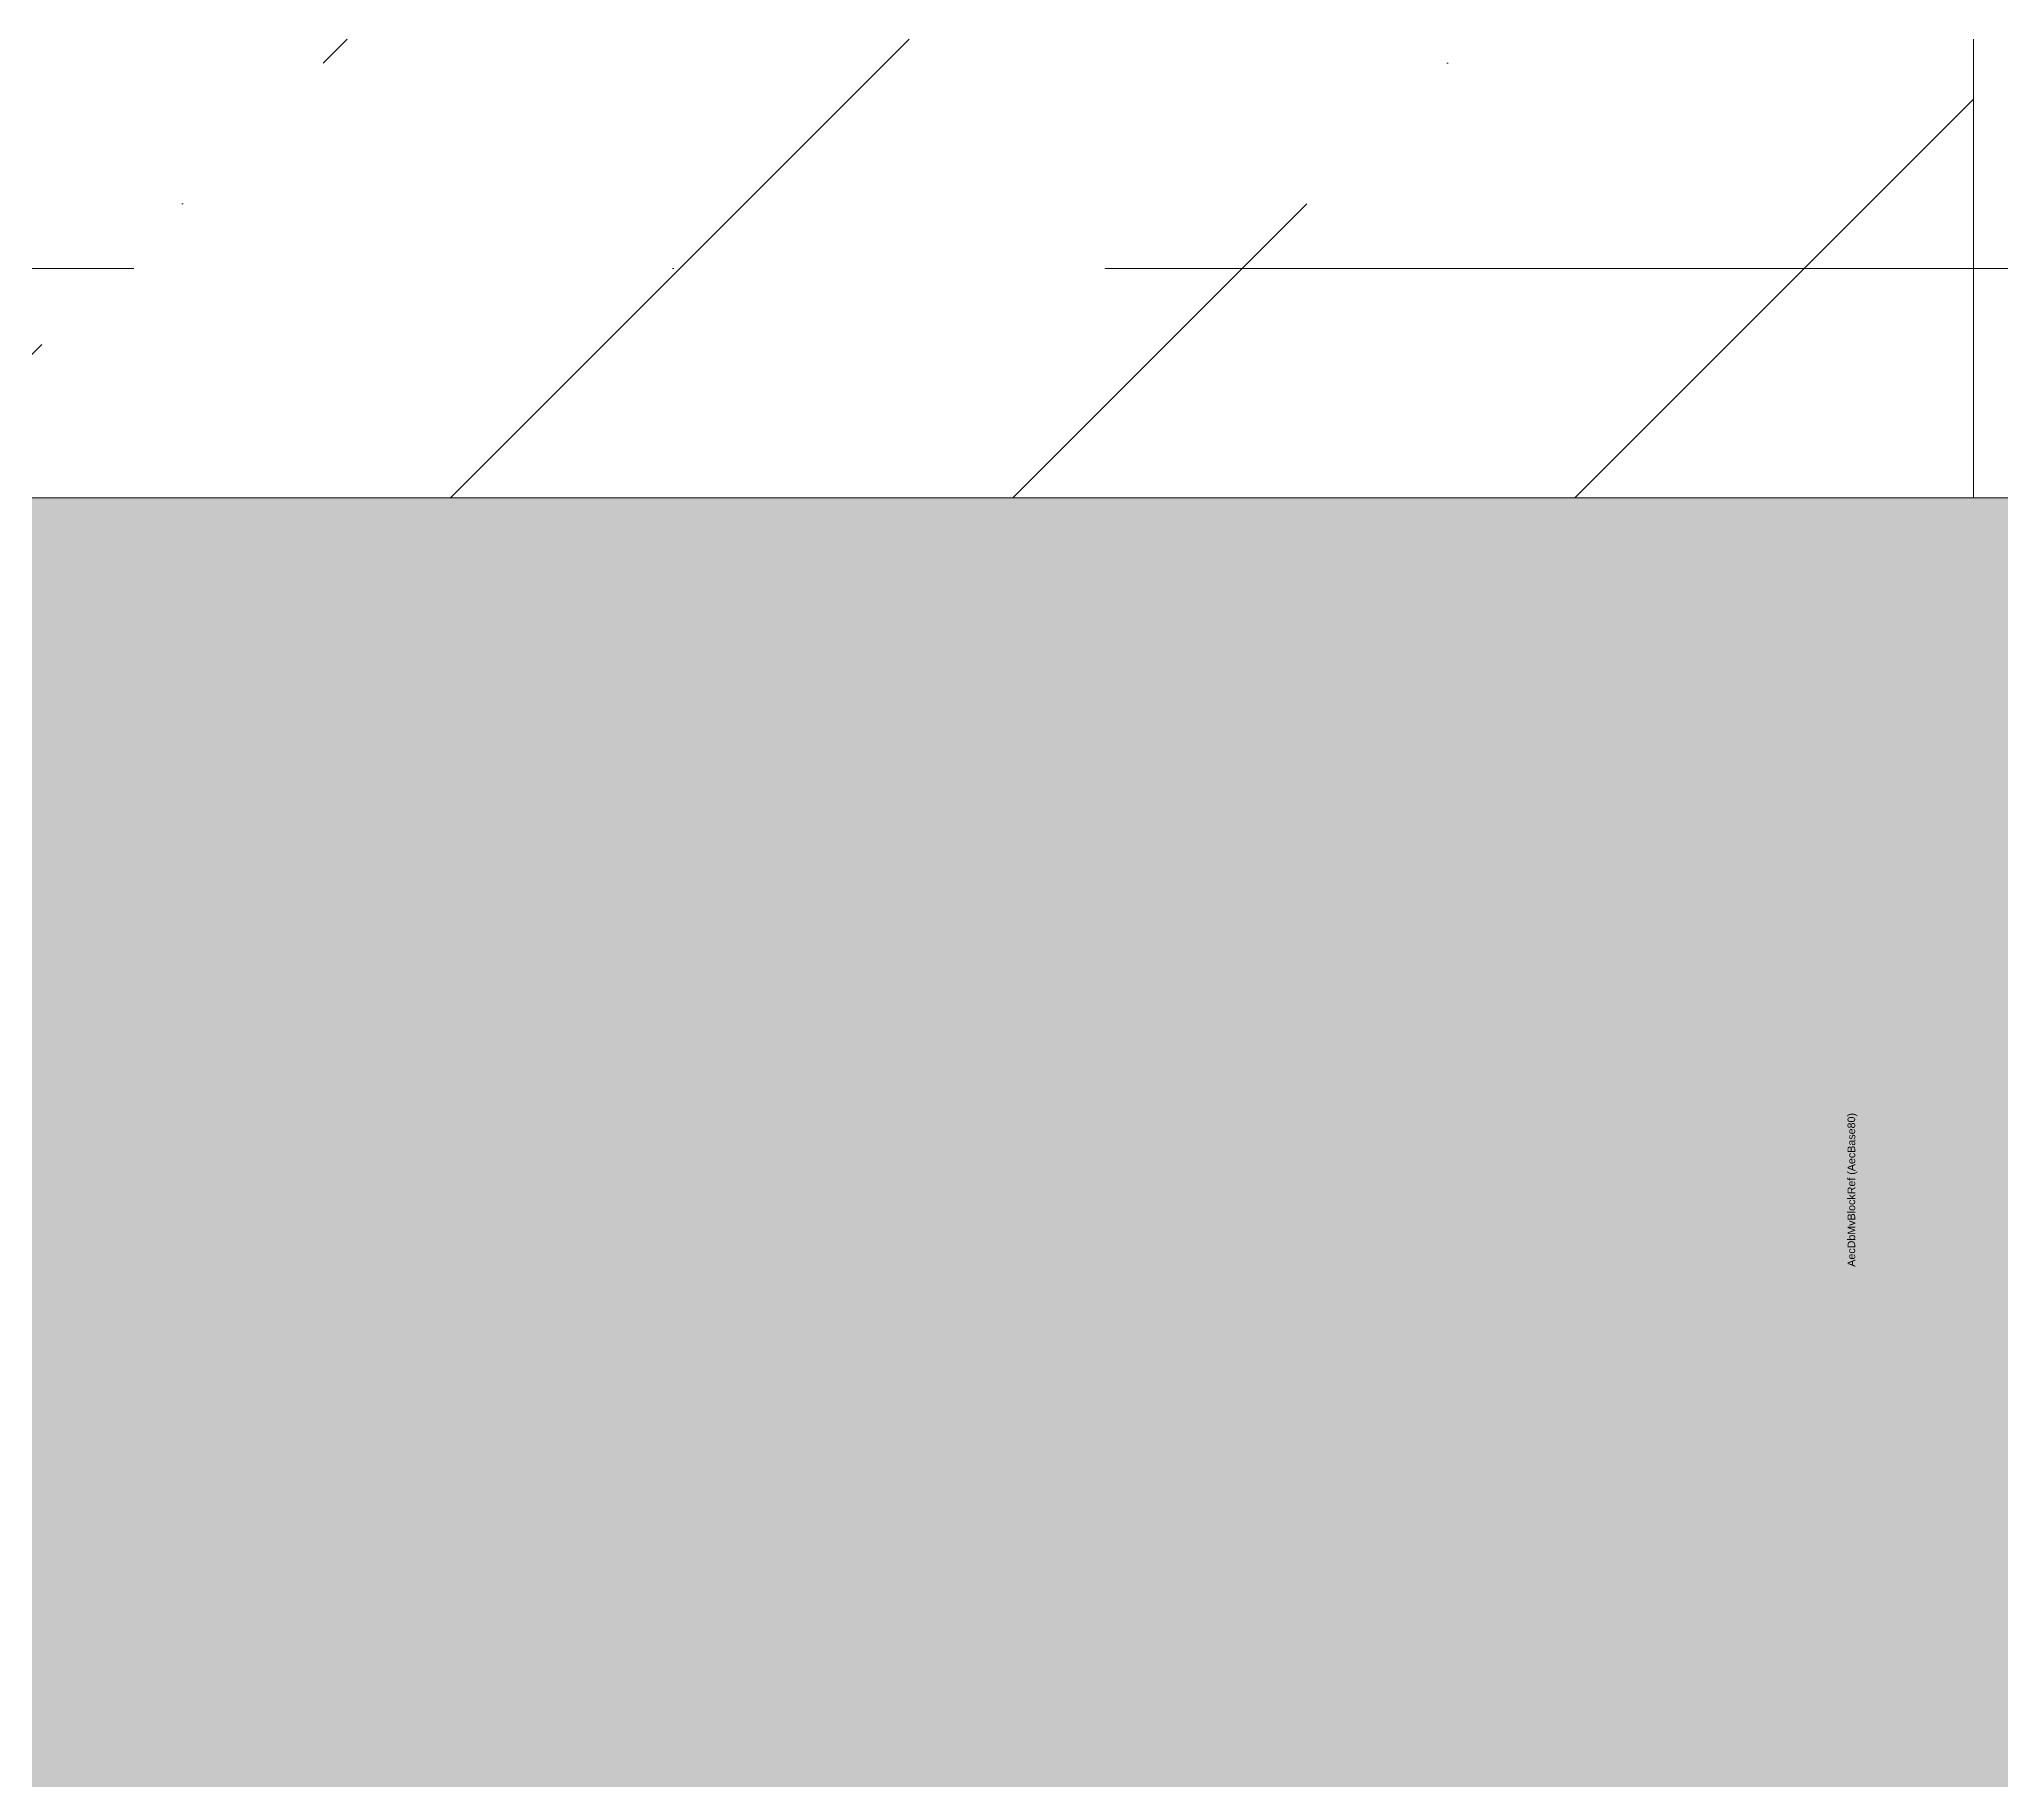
# Model space of a CAD drawing. Header units: millimetres. Extents: x -34838 to 729576, y -214038 to 121482.
# Drawn here: x 537377 to 538660, y -86726 to -85588 of the extents above; entities that cross this region are included whole.
import ezdxf
from ezdxf.enums import TextEntityAlignment as Align

# ---------------------------------------------------------------- set-up
doc = ezdxf.new("R2010")
doc.units = ezdxf.units.MM
doc.header["$MEASUREMENT"] = 0
doc.linetypes.add('Штрихпунктирная', pattern=[1340.555525, 705.555534, -352.777767, 0, -282.222223])
doc.layers.add('0_Ном._пера__202', color=7, linetype='Continuous', lineweight=13, true_color=0xe89b00)
for name, color, linetype, lineweight in [('0_Ном._пера__7', 7, 'Continuous', 60), ('А _ ОСІ КООРДИНАЦІЙНІ.3D_Ном._пера__105', 7, 'Continuous', 13), ('А _ ОСІ КООРДИНАЦІЙНІ.3D_Ном._пера__25', 7, 'Continuous', 0), ('АБ _ 0 _ СТІНИ _ ЗОВНІШНІ .3D_Ном._пера__47', 7, 'Continuous', 20), ('Двери ARCHICAD_Ном._пера__47', 7, 'Continuous', 20)]:
    doc.layers.add(name, color=color, linetype=linetype, lineweight=lineweight)
for name, color, linetype in [('А _ ОСІ КООРДИНАЦІЙНІ.3D', 7, 'Continuous'), ('АБ _ 0 _ СТІНИ _ ЗОВНІШНІ .3D', 7, 'Continuous'), ('АП _ ТЕП _ ЗОНИ ПРИМІЩЕНЬ .3D', 7, 'Continuous'), ('Двери ARCHICAD', 7, 'Continuous')]:
    doc.layers.add(name, color=color, linetype=linetype)
doc.styles.add('СГЕНЕРИР_СТИЛЬ_1', font='Arial.ttf')

# ---------------------------------------------------------------- blocks, each defined once
blk = doc.blocks.new('Прямоугольный Дверной Проем 22')
at = {"layer": 'Двери ARCHICAD_Ном._пера__47', "color": 7, "linetype": 'Continuous', "lineweight": 20}
blk.add_line((-750, 0), (-750, 300), dxfattribs=at)
blk = doc.blocks.new('Стена_56_1', base_point=(518366.8, -85737.7))
at = {"layer": 'АБ _ 0 _ СТІНИ _ ЗОВНІШНІ .3D', "linetype": 'Continuous', "lineweight": 0, "true_color": 0x000000}
h = blk.add_hatch(dxfattribs=at)
h.set_pattern_fill('М___БЕТОН_АРМОВАНИЙ___З__C0', color=18, style=0, pattern_type=2)
h.set_pattern_definition([(45, (518441.76, -97737.7), (-367.696, 367.696), []), (45, (518257.9, -97553.85), (-367.696, 367.696), [390, -130, 0, -130])])
h.paths.add_polyline_path([(526941.8, -85887.7), (538641.8, -85887.7), (538641.8, -85587.7), (526941.8, -85587.7)])
at = {"layer": 'АБ _ 0 _ СТІНИ _ ЗОВНІШНІ .3D_Ном._пера__47', "color": 7, "linetype": 'Continuous', "lineweight": 20}
blk.add_line((538641.8, -85887.7), (538641.8, -85587.7), dxfattribs=at)
at = {"layer": 'АБ _ 0 _ СТІНИ _ ЗОВНІШНІ .3D_Ном._пера__47', "color": 7, "linetype": 'Continuous', "lineweight": 20, "flags": 128}
blk.add_lwpolyline([(526941.8, -85887.7), (538641.8, -85887.7)], dxfattribs=at)
at = {"layer": 'Двери ARCHICAD', "color": 7, "linetype": 'Continuous', "lineweight": 18, "zscale": 1000}
blk.add_blockref('Прямоугольный Дверной Проем 22', (539391.8, -85887.7), dxfattribs=at)
blk = doc.blocks.new('Стандартный Маркер Сетки_2')
at = {"layer": 'А _ ОСІ КООРДИНАЦІЙНІ.3D_Ном._пера__105', "color": 7, "linetype": 'Штрихпунктирная', "lineweight": 13}
blk.add_line((500, 0), (99754.182117, 0), dxfattribs=at)
at = {"layer": 'А _ ОСІ КООРДИНАЦІЙНІ.3D_Ном._пера__25', "color": 7, "lineweight": 0, "style": 'СГЕНЕРИР_СТИЛЬ_1'}
blk.add_attdef('AC_MarkerText_1', text='', height=700, dxfattribs=at).set_placement((-1000, 40.005), align=Align.MIDDLE_CENTER)

msp = doc.modelspace()

# ---------------------------------------------------------------- hatches: boundary and pattern name
at = {"layer": '0_Ном._пера__202', "linetype": 'Continuous', "lineweight": 0, "true_color": 0x3a2600}
h = msp.add_hatch(color=38, dxfattribs=at)
h.paths.add_polyline_path([(537345.8, -89145.7), (537345.8, -85887.7), (549367.8, -85887.7), (549367.8, -91535.7), (548746.8, -91535.7), (548466.8, -91537.7), (548466.8, -91937.7), (548746.8, -91937.7), (548746.8, -93917.7), (524541.8, -93917.7), (524541.8, -91939.1), (524641.8, -91937.7), (524641.8, -91537.7), (524541.8, -91535.7), (524541.8, -89145.7)])
h.paths.add_polyline_path([(548441.8, -93667.7), (548441.8, -93567.7), (540441.8, -93567.7), (540441.8, -89237.7), (546311.8, -89237.7), (546311.8, -86887.7), (546215.8, -86887.7), (546211.8, -86887.7), (546211.8, -89137.7), (540441.8, -89137.7), (540441.8, -88437.7), (539841.8, -88437.7), (539841.8, -88542.3), (538499.8, -88542.3), (538499.8, -86772.3), (538399.8, -86772.3), (538399.8, -88642.3), (539841.8, -88642.3), (539841.8, -88900), (539841.8, -89237.7), (540341.8, -89237.7), (540341.8, -93567.7), (528441.8, -93567.7), (528441.8, -93667.7)], flags=0)
h.paths.add_polyline_path([(530641.8, -91937.7), (530241.8, -91937.7), (530241.8, -91537.7), (530641.8, -91537.7)], flags=0)
h.paths.add_polyline_path([(536241.8, -91537.7), (536641.8, -91537.7), (536641.8, -91937.7), (536241.8, -91937.7)], flags=0)
h.paths.add_polyline_path([(542641.8, -91937.7), (542241.8, -91937.7), (542241.8, -91537.7), (542641.8, -91537.7)], flags=0)
h.paths.add_polyline_path([(548016.8, -91937.7), (548016.8, -91537.7), (548416.8, -91537.7), (548416.8, -91937.7)], flags=0)

# ---------------------------------------------------------------- linework, layer by layer
at = {"layer": 'АП _ ТЕП _ ЗОНИ ПРИМІЩЕНЬ .3D', "color": 254, "linetype": 'Continuous', "lineweight": 0, "true_color": 0xddc2d0, "flags": 128}
msp.add_lwpolyline([(524561.8, -93897.7), (548726.8, -93897.7), (548726.8, -91937.7), (548466.8, -91937.7), (548466.8, -91537.7), (548726.8, -91537.7), (548726.8, -91517.7), (549367.8, -91517.7), (549367.8, -85937.7), (572843.8, -85937.7), (572843.8, -85887.7), (524561.8, -85887.7), (524561.8, -85937.7), (524561.8, -91537.7), (524641.8, -91537.7), (524641.8, -91937.7), (524561.8, -91937.7)], close=True, dxfattribs=at)

# ---------------------------------------------------------------- block references
at = {"layer": 'А _ ОСІ КООРДИНАЦІЙНІ.3D', "color": 7, "linetype": 'Continuous', "lineweight": 60, "zscale": 1000}
msp.add_blockref('Стандартный Маркер Сетки_2', (513441.8, -85737.7), dxfattribs=at)
at = {"layer": 'АБ _ 0 _ СТІНИ _ ЗОВНІШНІ .3D', "color": 7, "lineweight": 20}
msp.add_blockref('Стена_56_1', (518366.8, -85737.7), dxfattribs=at)

# ---------------------------------------------------------------- texts
at = {"layer": '0_Ном._пера__7', "color": 7, "linetype": 'Continuous', "lineweight": 60, "insert": (538565.9, -86390.5), "char_height": 5, "attachment_point": 7, "rotation": 90, "style": 'СГЕНЕРИР_СТИЛЬ_1'}
msp.add_mtext('\\A1;{\\pql;\\fArial|b0|i0|c204|p34;AecDbMvBlockRef (AecBase80)}', dxfattribs=at)

doc.saveas('drawing.dxf')
